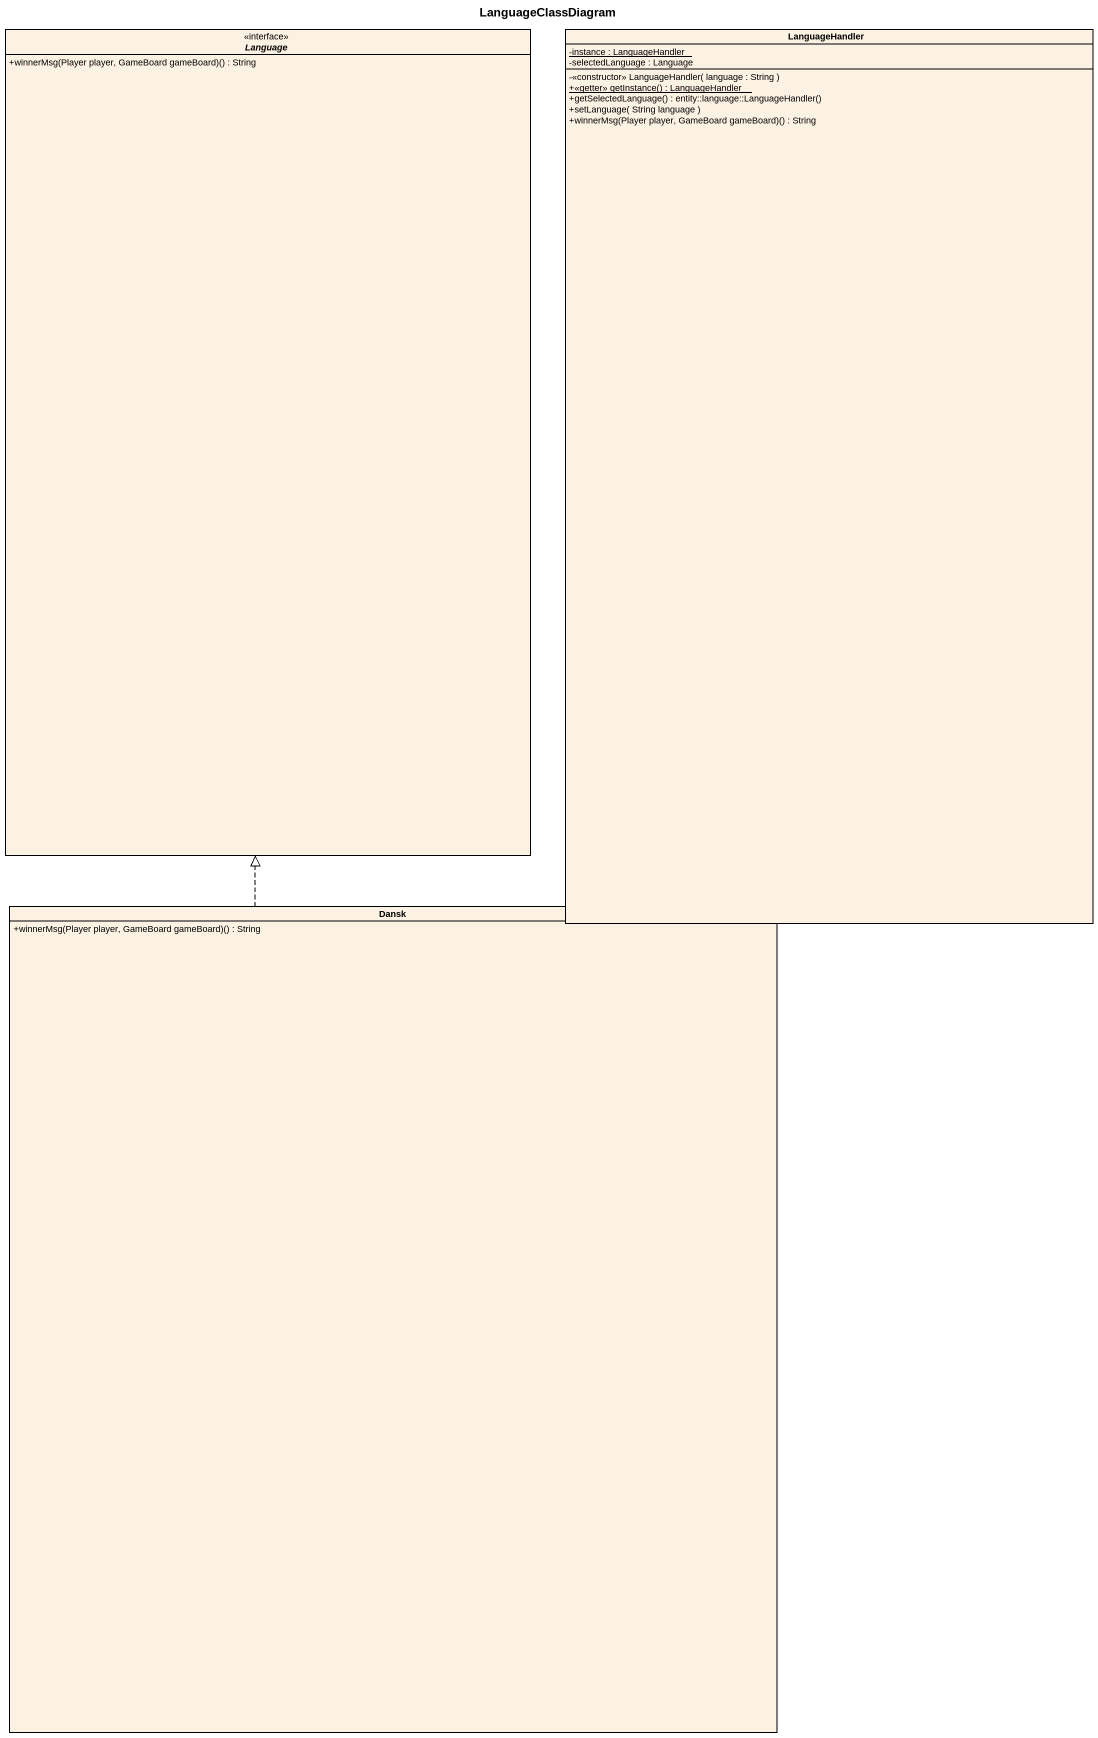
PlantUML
@startuml
title LanguageClassDiagram
hide circle
hide empty members
skinparam classAttributeIconSize 0
interface Language {
  +winnerMsg(Player player, GameBoard gameBoard)() : String
}
class LanguageHandler {
  {static} -instance : LanguageHandler
  -selectedLanguage : Language
  -<<constructor>> LanguageHandler( language : String )
  {static} +<<getter>> getInstance() : LanguageHandler
  +getSelectedLanguage() : entity::language::LanguageHandler()
  +setLanguage( String language )
  +winnerMsg(Player player, GameBoard gameBoard)() : String
}
class Dansk {
  +winnerMsg(Player player, GameBoard gameBoard)() : String
}
Dansk .up.|> Language
@enduml
